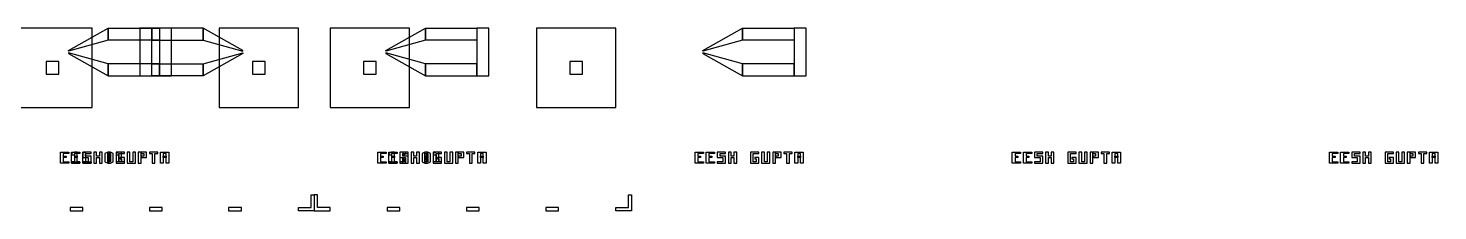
# Model space of a CAD drawing. Extents: x -19750 to 13102, y -13175 to 15275.
# Drawn here: x 4196 to 13082, y -13175 to -12025 of the extents above; entities that cross this region are included whole.
import ezdxf

# ---------------------------------------------------------------- set-up
doc = ezdxf.new("R2010")
doc.units = 0

# ---------------------------------------------------------------- blocks, each defined once
blk = doc.blocks.new('C1I')
for points in [[(6200, 100), (6200, 170), (6252.5, 170), (6252.5, 161.2), (6217.5, 161.2), (6217.5, 143.8), (6235, 143.8), (6235, 135), (6217.5, 135), (6217.5, 108.8), (6252.5, 108.8), (6252.5, 100), (6200, 100), (6200, 100)], [(6270, 100), (6270, 170), (6322.5, 170), (6322.5, 161.2), (6287.5, 161.2), (6287.5, 143.8), (6305, 143.8), (6305, 135), (6287.5, 135), (6287.5, 108.8), (6322.5, 108.8), (6322.5, 100), (6270, 100), (6270, 100)], [(6340, 100), (6392.5, 100), (6392.5, 143.8), (6357.5, 143.8), (6357.5, 161.2), (6392.5, 161.2), (6392.5, 170), (6340, 170), (6340, 135), (6375, 135), (6375, 108.8), (6340, 108.8), (6340, 100), (6340, 100)], [(6410, 100), (6427.5, 100), (6427.5, 135), (6445, 135), (6445, 100), (6462.5, 100), (6462.5, 170), (6445, 170), (6445, 143.8), (6427.5, 143.8), (6427.5, 170), (6410, 170), (6410, 100), (6410, 100)], [(6550, 100), (6602.5, 100), (6602.5, 135), (6576.2, 135), (6576.2, 126.2), (6585, 126.2), (6585, 108.8), (6567.5, 108.8), (6567.5, 161.2), (6602.5, 161.2), (6602.5, 170), (6550, 170), (6550, 100), (6550, 100)], [(6620, 100), (6672.5, 100), (6672.5, 170), (6655, 170), (6655, 108.8), (6637.5, 108.8), (6637.5, 170), (6620, 170), (6620, 100), (6620, 100)], [(6690, 100), (6707.5, 100), (6707.5, 170), (6690, 170), (6690, 100)], [(6707.5, 135), (6742.5, 135), (6742.5, 170), (6707.5, 170), (6707.5, 161.2), (6725, 161.2), (6725, 143.8), (6707.5, 143.8), (6707.5, 135)], [(6777.5, 100), (6795, 100), (6795, 161.2), (6812.5, 161.2), (6812.5, 170), (6760, 170), (6760, 161.2), (6777.5, 161.2), (6777.5, 100), (6777.5, 100)], [(6830, 100), (6830, 170), (6882.5, 170), (6882.5, 100), (6865, 100), (6865, 161.2), (6847.5, 161.2), (6847.5, 100), (6830, 100)], [(6847.5, 135), (6847.5, 143.8), (6865, 143.8), (6865, 135), (6847.5, 135)]]:
    blk.add_lwpolyline(points)
blk = doc.blocks.new('C1J')
for points in [[(6200, 100), (6200, 170), (6252.5, 170), (6252.5, 161.2), (6217.5, 161.2), (6217.5, 143.8), (6235, 143.8), (6235, 135), (6217.5, 135), (6217.5, 108.8), (6252.5, 108.8), (6252.5, 100), (6200, 100), (6200, 100)], [(6270, 100), (6270, 170), (6322.5, 170), (6322.5, 161.2), (6287.5, 161.2), (6287.5, 143.8), (6305, 143.8), (6305, 135), (6287.5, 135), (6287.5, 108.8), (6322.5, 108.8), (6322.5, 100), (6270, 100), (6270, 100)], [(6340, 100), (6392.5, 100), (6392.5, 143.8), (6357.5, 143.8), (6357.5, 161.2), (6392.5, 161.2), (6392.5, 170), (6340, 170), (6340, 135), (6375, 135), (6375, 108.8), (6340, 108.8), (6340, 100), (6340, 100)], [(6410, 100), (6427.5, 100), (6427.5, 135), (6445, 135), (6445, 100), (6462.5, 100), (6462.5, 170), (6445, 170), (6445, 143.8), (6427.5, 143.8), (6427.5, 170), (6410, 170), (6410, 100), (6410, 100)], [(6550, 100), (6602.5, 100), (6602.5, 135), (6576.2, 135), (6576.2, 126.2), (6585, 126.2), (6585, 108.8), (6567.5, 108.8), (6567.5, 161.2), (6602.5, 161.2), (6602.5, 170), (6550, 170), (6550, 100), (6550, 100)], [(6620, 100), (6672.5, 100), (6672.5, 170), (6655, 170), (6655, 108.8), (6637.5, 108.8), (6637.5, 170), (6620, 170), (6620, 100), (6620, 100)], [(6690, 100), (6707.5, 100), (6707.5, 170), (6690, 170), (6690, 100)], [(6707.5, 135), (6742.5, 135), (6742.5, 170), (6707.5, 170), (6707.5, 161.2), (6725, 161.2), (6725, 143.8), (6707.5, 143.8), (6707.5, 135)], [(6777.5, 100), (6795, 100), (6795, 161.2), (6812.5, 161.2), (6812.5, 170), (6760, 170), (6760, 161.2), (6777.5, 161.2), (6777.5, 100), (6777.5, 100)], [(6830, 100), (6830, 170), (6882.5, 170), (6882.5, 100), (6865, 100), (6865, 161.2), (6847.5, 161.2), (6847.5, 100), (6830, 100)], [(6847.5, 135), (6847.5, 143.8), (6865, 143.8), (6865, 135), (6847.5, 135)]]:
    blk.add_lwpolyline(points)
blk = doc.blocks.new('C1K')
for points in [[(2500, 875), (2250, 805), (2250, 809.8), (2500, 950), (2500, 875)], [(2500, 875), (2250, 805), (2250, 809.8), (2500, 950), (2500, 875)], [(2825, 875), (2500, 875), (2500, 950), (2825, 950), (2825, 875)], [(2825, 875), (2500, 875), (2500, 950), (2825, 950), (2825, 875)], [(2900, 950), (2825, 950), (2825, 650), (2900, 650), (2900, 950)], [(2900, 950), (2825, 950), (2825, 650), (2900, 650), (2900, 950)], [(2500, 725), (2250, 795), (2250, 790.2), (2500, 650), (2500, 725)], [(2500, 725), (2250, 795), (2250, 790.2), (2500, 650), (2500, 725)], [(2825, 725), (2500, 725), (2500, 650), (2825, 650), (2825, 725)], [(2825, 725), (2500, 725), (2500, 650), (2825, 650), (2825, 725)], [(6200, 100), (6200, 170), (6252.5, 170), (6252.5, 161.2), (6217.5, 161.2), (6217.5, 143.8), (6235, 143.8), (6235, 135), (6217.5, 135), (6217.5, 108.8), (6252.5, 108.8), (6252.5, 100), (6200, 100), (6200, 100)], [(6270, 100), (6270, 170), (6322.5, 170), (6322.5, 161.2), (6287.5, 161.2), (6287.5, 143.8), (6305, 143.8), (6305, 135), (6287.5, 135), (6287.5, 108.8), (6322.5, 108.8), (6322.5, 100), (6270, 100), (6270, 100)], [(6340, 100), (6392.5, 100), (6392.5, 143.8), (6357.5, 143.8), (6357.5, 161.2), (6392.5, 161.2), (6392.5, 170), (6340, 170), (6340, 135), (6375, 135), (6375, 108.8), (6340, 108.8), (6340, 100), (6340, 100)], [(6410, 100), (6427.5, 100), (6427.5, 135), (6445, 135), (6445, 100), (6462.5, 100), (6462.5, 170), (6445, 170), (6445, 143.8), (6427.5, 143.8), (6427.5, 170), (6410, 170), (6410, 100), (6410, 100)], [(6550, 100), (6602.5, 100), (6602.5, 135), (6576.2, 135), (6576.2, 126.2), (6585, 126.2), (6585, 108.8), (6567.5, 108.8), (6567.5, 161.2), (6602.5, 161.2), (6602.5, 170), (6550, 170), (6550, 100), (6550, 100)], [(6620, 100), (6672.5, 100), (6672.5, 170), (6655, 170), (6655, 108.8), (6637.5, 108.8), (6637.5, 170), (6620, 170), (6620, 100), (6620, 100)], [(6690, 100), (6707.5, 100), (6707.5, 170), (6690, 170), (6690, 100)], [(6707.5, 135), (6742.5, 135), (6742.5, 170), (6707.5, 170), (6707.5, 161.2), (6725, 161.2), (6725, 143.8), (6707.5, 143.8), (6707.5, 135)], [(6777.5, 100), (6795, 100), (6795, 161.2), (6812.5, 161.2), (6812.5, 170), (6760, 170), (6760, 161.2), (6777.5, 161.2), (6777.5, 100), (6777.5, 100)], [(6830, 100), (6830, 170), (6882.5, 170), (6882.5, 100), (6865, 100), (6865, 161.2), (6847.5, 161.2), (6847.5, 100), (6830, 100)], [(6847.5, 135), (6847.5, 143.8), (6865, 143.8), (6865, 135), (6847.5, 135)]]:
    blk.add_lwpolyline(points)
blk = doc.blocks.new('C1L')
for points in [[(-100, 950), (-100, 450), (400, 450), (400, 950), (-100, 950)], [(1200, 950), (1200, 450), (1700, 450), (1700, 950), (1200, 950)], [(2500, 875), (2250, 805), (2250, 809.8), (2500, 950), (2500, 875)], [(2500, 875), (2250, 805), (2250, 809.8), (2500, 950), (2500, 875)], [(2825, 875), (2500, 875), (2500, 950), (2825, 950), (2825, 875)], [(2825, 875), (2500, 875), (2500, 950), (2825, 950), (2825, 875)], [(2900, 950), (2825, 950), (2825, 650), (2900, 650), (2900, 950)], [(2900, 950), (2825, 950), (2825, 650), (2900, 650), (2900, 950)], [(110, 740), (110, 660), (190, 660), (190, 740), (110, 740)], [(1410, 740), (1410, 660), (1490, 660), (1490, 740), (1410, 740)], [(2500, 725), (2250, 795), (2250, 790.2), (2500, 650), (2500, 725)], [(2500, 725), (2250, 795), (2250, 790.2), (2500, 650), (2500, 725)], [(2825, 725), (2500, 725), (2500, 650), (2825, 650), (2825, 725)], [(2825, 725), (2500, 725), (2500, 650), (2825, 650), (2825, 725)], [(200, 100), (200, 170), (252.5, 170), (252.5, 161.2), (217.5, 161.2), (217.5, 108.8), (252.5, 108.8), (252.5, 100), (200, 100), (200, 100)], [(270, 100), (322.5, 100), (322.5, 108.8), (305, 108.8), (305, 170), (287.5, 170), (270, 161.2), (270, 152.5), (287.5, 152.5), (287.5, 108.8), (270, 108.8), (270, 100), (270, 100)], [(340, 100), (340, 170), (357.5, 170), (357.5, 108.8), (392.5, 108.8), (392.5, 100), (340, 100), (340, 100)], [(6200, 100), (6200, 170), (6252.5, 170), (6252.5, 161.2), (6217.5, 161.2), (6217.5, 143.8), (6235, 143.8), (6235, 135), (6217.5, 135), (6217.5, 108.8), (6252.5, 108.8), (6252.5, 100), (6200, 100), (6200, 100)], [(6270, 100), (6270, 170), (6322.5, 170), (6322.5, 161.2), (6287.5, 161.2), (6287.5, 143.8), (6305, 143.8), (6305, 135), (6287.5, 135), (6287.5, 108.8), (6322.5, 108.8), (6322.5, 100), (6270, 100), (6270, 100)], [(6340, 100), (6392.5, 100), (6392.5, 143.8), (6357.5, 143.8), (6357.5, 161.2), (6392.5, 161.2), (6392.5, 170), (6340, 170), (6340, 135), (6375, 135), (6375, 108.8), (6340, 108.8), (6340, 100), (6340, 100)], [(6410, 100), (6427.5, 100), (6427.5, 135), (6445, 135), (6445, 100), (6462.5, 100), (6462.5, 170), (6445, 170), (6445, 143.8), (6427.5, 143.8), (6427.5, 170), (6410, 170), (6410, 100), (6410, 100)], [(6550, 100), (6602.5, 100), (6602.5, 135), (6576.2, 135), (6576.2, 126.2), (6585, 126.2), (6585, 108.8), (6567.5, 108.8), (6567.5, 161.2), (6602.5, 161.2), (6602.5, 170), (6550, 170), (6550, 100), (6550, 100)], [(6620, 100), (6672.5, 100), (6672.5, 170), (6655, 170), (6655, 108.8), (6637.5, 108.8), (6637.5, 170), (6620, 170), (6620, 100), (6620, 100)], [(6690, 100), (6707.5, 100), (6707.5, 170), (6690, 170), (6690, 100)], [(6707.5, 135), (6742.5, 135), (6742.5, 170), (6707.5, 170), (6707.5, 161.2), (6725, 161.2), (6725, 143.8), (6707.5, 143.8), (6707.5, 135)], [(6777.5, 100), (6795, 100), (6795, 161.2), (6812.5, 161.2), (6812.5, 170), (6760, 170), (6760, 161.2), (6777.5, 161.2), (6777.5, 100), (6777.5, 100)], [(6830, 100), (6830, 170), (6882.5, 170), (6882.5, 100), (6865, 100), (6865, 161.2), (6847.5, 161.2), (6847.5, 100), (6830, 100)], [(6847.5, 135), (6847.5, 143.8), (6865, 143.8), (6865, 135), (6847.5, 135)], [(1800, -200), (1700, -200), (1700, -180), (1780, -180), (1780, -100), (1800, -100), (1800, -200)], [(260, -200), (340, -200), (340, -180), (260, -180), (260, -200)], [(760, -200), (840, -200), (840, -180), (760, -180), (760, -200)], [(1260, -200), (1340, -200), (1340, -180), (1260, -180), (1260, -200)]]:
    blk.add_lwpolyline(points)
blk = doc.blocks.new('C1M')
for points in [[(-1300, 650), (-1225, 650), (-1225, 950), (-1300, 950), (-1300, 650)], [(-1300, 650), (-1225, 650), (-1225, 950), (-1300, 950), (-1300, 650)], [(-1225, 875), (-900, 875), (-900, 950), (-1225, 950), (-1225, 875)], [(-1225, 875), (-900, 875), (-900, 950), (-1225, 950), (-1225, 875)], [(-900, 875), (-650, 805), (-650, 809.8), (-900, 950), (-900, 875)], [(-900, 875), (-650, 805), (-650, 809.8), (-900, 950), (-900, 875)], [(-100, 950), (-100, 450), (400, 450), (400, 950), (-100, 950)], [(1200, 950), (1200, 450), (1700, 450), (1700, 950), (1200, 950)], [(2500, 875), (2250, 805), (2250, 809.8), (2500, 950), (2500, 875)], [(2500, 875), (2250, 805), (2250, 809.8), (2500, 950), (2500, 875)], [(2825, 875), (2500, 875), (2500, 950), (2825, 950), (2825, 875)], [(2825, 875), (2500, 875), (2500, 950), (2825, 950), (2825, 875)], [(2900, 950), (2825, 950), (2825, 650), (2900, 650), (2900, 950)], [(2900, 950), (2825, 950), (2825, 650), (2900, 650), (2900, 950)], [(-1225, 725), (-900, 725), (-900, 650), (-1225, 650), (-1225, 725)], [(-1225, 725), (-900, 725), (-900, 650), (-1225, 650), (-1225, 725)], [(-900, 725), (-650, 795), (-650, 790.2), (-900, 650), (-900, 725)], [(-900, 725), (-650, 795), (-650, 790.2), (-900, 650), (-900, 725)], [(110, 740), (110, 660), (190, 660), (190, 740), (110, 740)], [(1410, 740), (1410, 660), (1490, 660), (1490, 740), (1410, 740)], [(2500, 725), (2250, 795), (2250, 790.2), (2500, 650), (2500, 725)], [(2500, 725), (2250, 795), (2250, 790.2), (2500, 650), (2500, 725)], [(2825, 725), (2500, 725), (2500, 650), (2825, 650), (2825, 725)], [(2825, 725), (2500, 725), (2500, 650), (2825, 650), (2825, 725)], [(200, 100), (200, 170), (252.5, 170), (252.5, 161.2), (217.5, 161.2), (217.5, 108.8), (252.5, 108.8), (252.5, 100), (200, 100), (200, 100)], [(270, 100), (322.5, 100), (322.5, 108.8), (305, 108.8), (305, 170), (287.5, 170), (270, 161.2), (270, 152.5), (287.5, 152.5), (287.5, 108.8), (270, 108.8), (270, 100), (270, 100)], [(340, 100), (357.5, 100), (357.5, 135), (366.2, 108.8), (375, 135), (375, 100), (392.5, 100), (392.5, 170), (375, 170), (366.2, 143.8), (357.5, 170), (340, 170), (340, 100), (340, 100)], [(6200, 100), (6200, 170), (6252.5, 170), (6252.5, 161.2), (6217.5, 161.2), (6217.5, 143.8), (6235, 143.8), (6235, 135), (6217.5, 135), (6217.5, 108.8), (6252.5, 108.8), (6252.5, 100), (6200, 100), (6200, 100)], [(6270, 100), (6270, 170), (6322.5, 170), (6322.5, 161.2), (6287.5, 161.2), (6287.5, 143.8), (6305, 143.8), (6305, 135), (6287.5, 135), (6287.5, 108.8), (6322.5, 108.8), (6322.5, 100), (6270, 100), (6270, 100)], [(6340, 100), (6392.5, 100), (6392.5, 143.8), (6357.5, 143.8), (6357.5, 161.2), (6392.5, 161.2), (6392.5, 170), (6340, 170), (6340, 135), (6375, 135), (6375, 108.8), (6340, 108.8), (6340, 100), (6340, 100)], [(6410, 100), (6427.5, 100), (6427.5, 135), (6445, 135), (6445, 100), (6462.5, 100), (6462.5, 170), (6445, 170), (6445, 143.8), (6427.5, 143.8), (6427.5, 170), (6410, 170), (6410, 100), (6410, 100)], [(6550, 100), (6602.5, 100), (6602.5, 135), (6576.2, 135), (6576.2, 126.2), (6585, 126.2), (6585, 108.8), (6567.5, 108.8), (6567.5, 161.2), (6602.5, 161.2), (6602.5, 170), (6550, 170), (6550, 100), (6550, 100)], [(6620, 100), (6672.5, 100), (6672.5, 170), (6655, 170), (6655, 108.8), (6637.5, 108.8), (6637.5, 170), (6620, 170), (6620, 100), (6620, 100)], [(6690, 100), (6707.5, 100), (6707.5, 170), (6690, 170), (6690, 100)], [(6707.5, 135), (6742.5, 135), (6742.5, 170), (6707.5, 170), (6707.5, 161.2), (6725, 161.2), (6725, 143.8), (6707.5, 143.8), (6707.5, 135)], [(6777.5, 100), (6795, 100), (6795, 161.2), (6812.5, 161.2), (6812.5, 170), (6760, 170), (6760, 161.2), (6777.5, 161.2), (6777.5, 100), (6777.5, 100)], [(6830, 100), (6830, 170), (6882.5, 170), (6882.5, 100), (6865, 100), (6865, 161.2), (6847.5, 161.2), (6847.5, 100), (6830, 100)], [(6847.5, 135), (6847.5, 143.8), (6865, 143.8), (6865, 135), (6847.5, 135)], [(-200, -200), (-100, -200), (-100, -180), (-180, -180), (-180, -100), (-200, -100), (-200, -200)], [(1800, -200), (1700, -200), (1700, -180), (1780, -180), (1780, -100), (1800, -100), (1800, -200)], [(260, -200), (340, -200), (340, -180), (260, -180), (260, -200)], [(760, -200), (840, -200), (840, -180), (760, -180), (760, -200)], [(1260, -200), (1340, -200), (1340, -180), (1260, -180), (1260, -200)]]:
    blk.add_lwpolyline(points)

msp = doc.modelspace()

# ---------------------------------------------------------------- linework, layer by layer
for points in [[(4400, -12875), (4400, -12805), (4452.5, -12805), (4452.5, -12813.75), (4417.5, -12813.75), (4417.5, -12866.25), (4452.5, -12866.25), (4452.5, -12875), (4400, -12875), (4400, -12875)], [(4470, -12875), (4522.5, -12875), (4522.5, -12866.25), (4505, -12866.25), (4505, -12805), (4487.5, -12805), (4470, -12813.75), (4470, -12822.5), (4487.5, -12822.5), (4487.5, -12866.25), (4470, -12866.25), (4470, -12875), (4470, -12875)], [(4540, -12875), (4540, -12805), (4557.5, -12805), (4557.5, -12866.25), (4592.5, -12866.25), (4592.5, -12875), (4540, -12875), (4540, -12875)], [(4680, -12866.25), (4697.5, -12875), (4697.5, -12805), (4680, -12813.75), (4680, -12866.25)], [(4697.5, -12875), (4715, -12875), (4732.5, -12866.25), (4732.5, -12813.75), (4715, -12805), (4697.5, -12805), (4697.5, -12813.75), (4715, -12813.75), (4715, -12866.25), (4697.5, -12866.25), (4697.5, -12875)], [(4697.5, -12866.25), (4706.25, -12866.25), (4715, -12818.12), (4715, -12813.75), (4706.25, -12813.75), (4697.5, -12861.88), (4697.5, -12866.25)], [(4750, -12875), (4802.5, -12875), (4802.5, -12866.25), (4785, -12866.25), (4785, -12805), (4767.5, -12805), (4750, -12813.75), (4750, -12822.5), (4767.5, -12822.5), (4767.5, -12866.25), (4750, -12866.25), (4750, -12875), (4750, -12875)], [(6400, -12875), (6400, -12805), (6452.5, -12805), (6452.5, -12813.75), (6417.5, -12813.75), (6417.5, -12866.25), (6452.5, -12866.25), (6452.5, -12875), (6400, -12875), (6400, -12875)], [(6470, -12875), (6522.5, -12875), (6522.5, -12866.25), (6505, -12866.25), (6505, -12805), (6487.5, -12805), (6470, -12813.75), (6470, -12822.5), (6487.5, -12822.5), (6487.5, -12866.25), (6470, -12866.25), (6470, -12875), (6470, -12875)], [(6540, -12875), (6557.5, -12875), (6557.5, -12840), (6566.25, -12866.25), (6575, -12840), (6575, -12875), (6592.5, -12875), (6592.5, -12805), (6575, -12805), (6566.25, -12831.25), (6557.5, -12805), (6540, -12805), (6540, -12875), (6540, -12875)], [(6680, -12866.25), (6697.5, -12875), (6697.5, -12805), (6680, -12813.75), (6680, -12866.25)], [(6697.5, -12875), (6715, -12875), (6732.5, -12866.25), (6732.5, -12813.75), (6715, -12805), (6697.5, -12805), (6697.5, -12813.75), (6715, -12813.75), (6715, -12866.25), (6697.5, -12866.25), (6697.5, -12875)], [(6697.5, -12866.25), (6706.25, -12866.25), (6715, -12818.12), (6715, -12813.75), (6706.25, -12813.75), (6697.5, -12861.88), (6697.5, -12866.25)], [(6750, -12875), (6802.5, -12875), (6802.5, -12866.25), (6785, -12866.25), (6785, -12805), (6767.5, -12805), (6750, -12813.75), (6750, -12822.5), (6767.5, -12822.5), (6767.5, -12866.25), (6750, -12866.25), (6750, -12875), (6750, -12875)]]:
    msp.add_lwpolyline(points)

# ---------------------------------------------------------------- block references
for name, p in [('C1I', (-1800, -12975)), ('C1J', (200, -12975)), ('C1K', (2200, -12975)), ('C1L', (4200, -12975)), ('C1M', (6200, -12975))]:
    msp.add_blockref(name, p)

doc.saveas('drawing.dxf')
